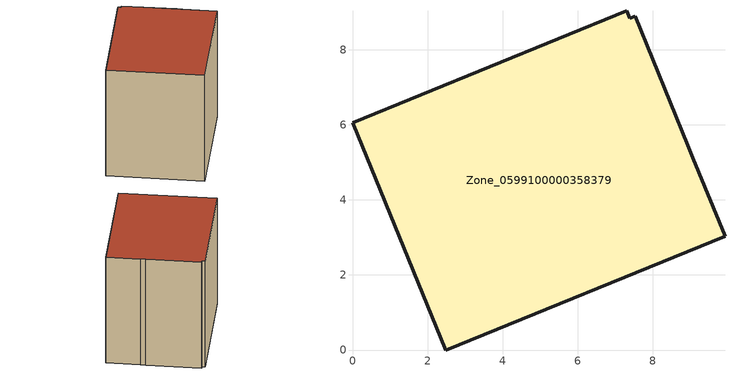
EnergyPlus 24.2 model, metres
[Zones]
Zone_0599100000358379
 floor ground (C_G): 7.3,9.03 7.39,8.84 7.53,8.9 8.93,5.46 9.07,5.12 9.92,3.03 2.49,0 0,6.05 z3.66
 wall outside (C_F): 2.49,0 9.92,3.03 9.07,5.12 8.93,5.46 7.53,8.9 7.39,8.84 7.3,9.03 0,6.05 2.49,0 z3.66:11.87
 roof outside (C_R): 7.53,8.9 7.39,8.84 7.3,9.03 0,6.05 2.49,0 9.92,3.03 9.07,5.12 8.93,5.46 z11.87
[BUILDING]
Pand.0599100000358379: North Axis=0; Terrain=City; Loads Convergence Tolerance Value=0.04; Temperature Convergence Tolerance Value=0.4; Solar Distribution=FullExterior; Maximum Number of Warmup Days=25; Minimum Number of Warmup Days=1
[Site:Location]
Rotterdam.The.Hague.AP_ZH_NLD Design_Conditions: Latitude=51.96; Longitude=4.45; Time Zone=1; Elevation=-4.5
[SITE:GROUNDTEMPERATURE:BUILDINGSURFACE]
18, 18, 18, 18, 18, 18, 18, 18, 18, 18, 18, 18
[MATERIAL] Thermal Absorptance=0.9; Solar Absorptance=0.7; Visible Absorptance=0.7
Name | Roughness | Thickness | Conductivity | Density | Specific Heat
G.TC.1992-2005 | MediumSmooth | 0.15 | 0.06 | 540 | 1210
F.TC.1992-2005 | Rough | 0.3 | 0.12 | 1920 | 840
R.TC.1992-2005 | MediumRough | 0.2 | 0.08 | 1500 | 1000
[CONSTRUCTION]
C_G: G.TC.1992-2005
C_F: F.TC.1992-2005
C_R: R.TC.1992-2005
[ZONE]
Zone_0599100000358379: Type=1; Multiplier=1; Ceiling Height=Autocalculate; Volume=Autocalculate; Floor Area=autocalculate; Part of Total Floor Area=Yes
[ZONEINFILTRATION:DESIGNFLOWRATE]
Infil_Zone_0599100000358379: Zone or ZoneList or Space or SpaceList=Zone_0599100000358379; Schedule=AlwaysOn; Design Flow Rate Calculation Method=Flow/Area; Flow Rate per Floor Area=0.0015; Constant Term Coefficient=1; Temperature Term Coefficient=0; Velocity Term Coefficient=0; Velocity Squared Term Coefficient=0
[HVACTEMPLATE:ZONE:IDEALLOADSAIRSYSTEM]
Zone_0599100000358379: Maximum Heating Supply Air Temperature=50; Minimum Cooling Supply Air Temperature=13; Maximum Heating Supply Air Humidity Ratio=0.0156; Minimum Cooling Supply Air Humidity Ratio=0.0077; Heating Limit=NoLimit; Cooling Limit=NoLimit; Dehumidification Control Type=ConstantSensibleHeatRatio; Cooling Sensible Heat Ratio=0.7; Dehumidification Setpoint=60; Humidification Control Type=None; Humidification Setpoint=30; Outdoor Air Method=None; Outdoor Air Flow Rate per Person=0.00944; Outdoor Air Flow Rate per Zone Floor Area=0; Outdoor Air Flow Rate per Zone=0; Demand Controlled Ventilation Type=None; Outdoor Air Economizer Type=NoEconomizer; Heat Recovery Type=None; Sensible Heat Recovery Effectiveness=0.7; Latent Heat Recovery Effectiveness=0.65
[ZONECONTROL:THERMOSTAT]
ThermostatControl_Zone_0599100000358379: Zone or ZoneList=Zone_0599100000358379; Control Type Schedule=DualSetpointControlType; Control 1=Thermostat_Zone_0599100000358379; Temperature Difference Between Cutout And Setpoint=0
[THERMOSTATSETPOINT:DUALSETPOINT]
Thermostat_Zone_0599100000358379: Heating Setpoint Temperature Schedule=HeatingSetpoint_Zone_0599100000358379; Cooling Setpoint Temperature Schedule=CoolingSetpoint_Zone_0599100000358379
[SCHEDULE:COMPACT]
HeatingSetpoint_Zone_0599100000358379: Through: 12/31, For: AllDays, Until: 24:00, 21
CoolingSetpoint_Zone_0599100000358379: Through: 12/31, For: AllDays, Until: 24:00, 24
DualSetpointControlType: Through: 12/31, For: AllDays, Until: 24:00, 4
AlwaysOn: Through: 12/31, For: AllDays, Until: 24:00, 1
